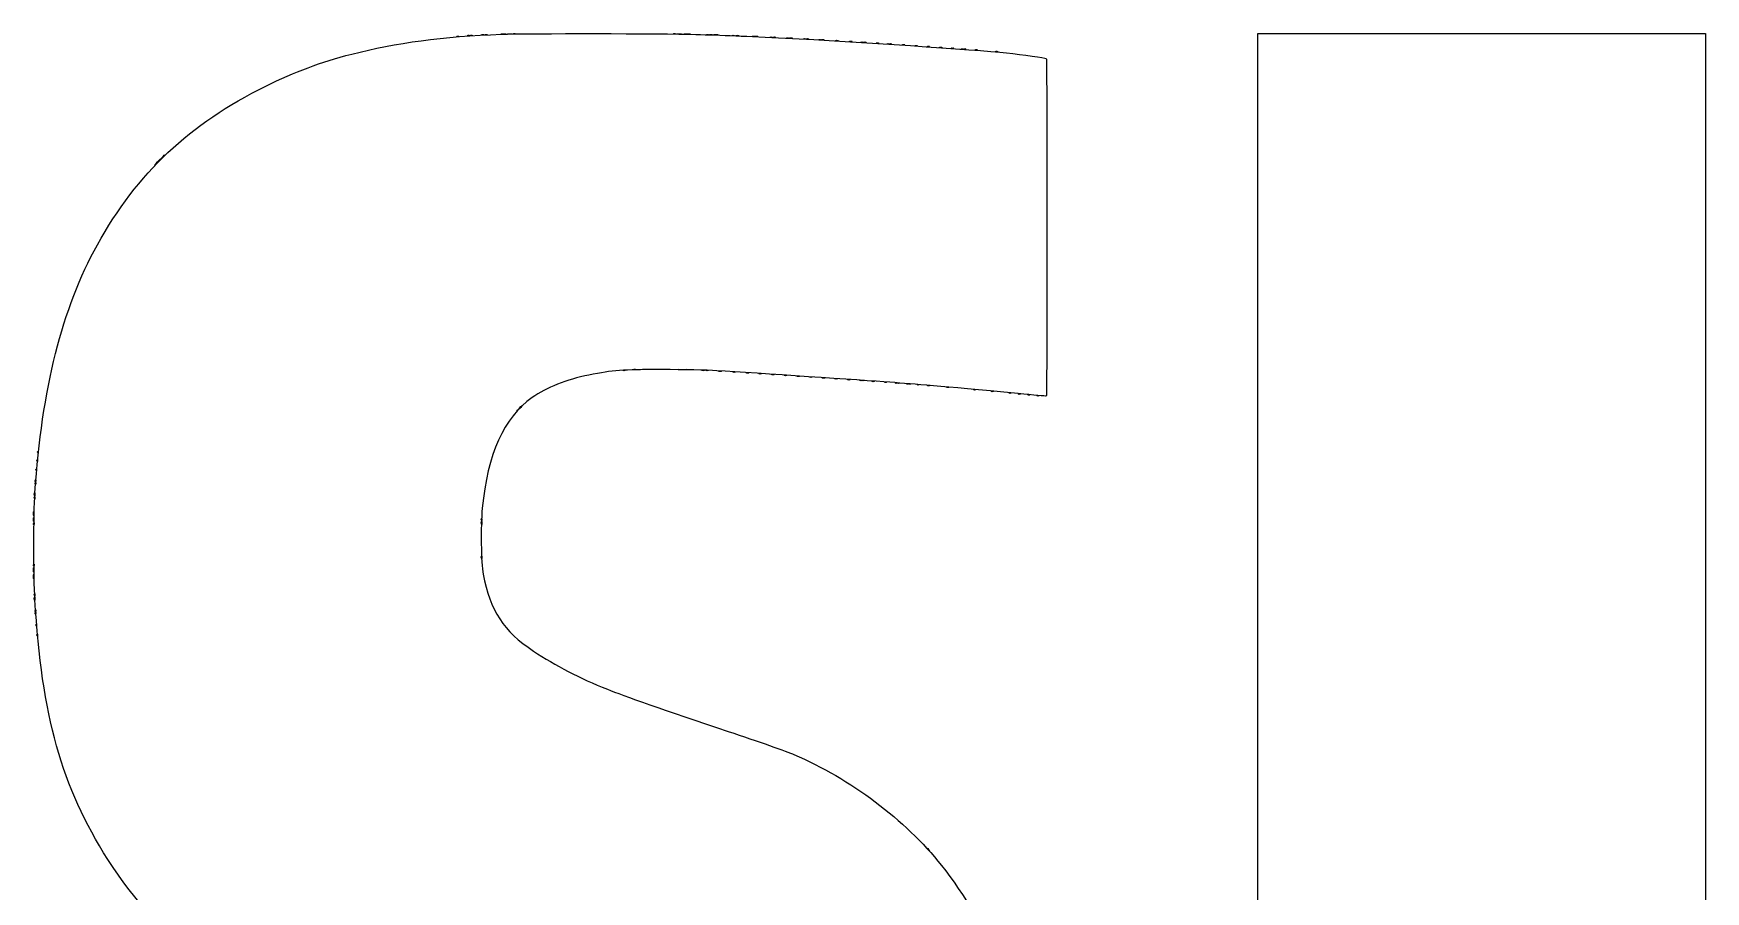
# Model space of a CAD drawing. Header units: millimetres. Extents: x -1349 to 1341, y -2680 to -1380.
# Drawn here: x -1088.2 to -694.7, y -1581.9 to -1380 of the extents above; entities that cross this region are included whole.
import ezdxf

# ---------------------------------------------------------------- set-up
doc = ezdxf.new("R2010")
doc.units = ezdxf.units.MM
doc.layers.get('0').update_dxf_attribs({"linetype": 'CONTINUOUS'})

msp = doc.modelspace()

# ---------------------------------------------------------------- linework, layer by layer
for p, q in [((-974.41, -1468.79), (-973.82, -1468.15)), ((-973.76, -1468.21), (-974.41, -1468.79))]:
    msp.add_line(p, q)
msp.add_lwpolyline([(-694.71, -1584.58), (-694.71, -1789.17), (-747.39, -1789.17), (-800.08, -1789.17), (-800.08, -1584.58), (-800.08, -1379.99), (-747.39, -1379.99), (-694.71, -1379.99)], close=True)
for points in [[(-1013.3, -1384.85), (-1002.91, -1382.15), (-991.78, -1380.68), (-978.08, -1380.19)], [(-988.54, -1380.7), (-988.61, -1380.64), (-988.49, -1380.59), (-988.28, -1380.6)], [(-988.16, -1380.72), (-988.3, -1380.78), (-988.48, -1380.77), (-988.54, -1380.7)], [(-988.28, -1380.6), (-988.05, -1380.61), (-988, -1380.66), (-988.16, -1380.72)], [(-985.96, -1380.51), (-986.03, -1380.44), (-985.91, -1380.39), (-985.7, -1380.4)], [(-985.58, -1380.52), (-985.73, -1380.58), (-985.9, -1380.57), (-985.96, -1380.51)], [(-985.7, -1380.4), (-985.47, -1380.41), (-985.42, -1380.46), (-985.58, -1380.52)], [(-985.37, -1380.51), (-985.43, -1380.44), (-985.32, -1380.39), (-985.11, -1380.4)], [(-984.99, -1380.52), (-985.13, -1380.58), (-985.3, -1380.57), (-985.37, -1380.51)], [(-985.11, -1380.4), (-984.88, -1380.41), (-984.83, -1380.46), (-984.99, -1380.52)], [(-982.69, -1380.32), (-982.83, -1380.26), (-982.72, -1380.22), (-982.44, -1380.22)], [(-982.2, -1380.32), (-982.33, -1380.37), (-982.56, -1380.37), (-982.69, -1380.32)], [(-982.44, -1380.22), (-982.17, -1380.22), (-982.06, -1380.26), (-982.2, -1380.32)], [(-981.9, -1380.32), (-982.03, -1380.27), (-981.92, -1380.22), (-981.65, -1380.22)], [(-981.4, -1380.32), (-981.54, -1380.38), (-981.76, -1380.38), (-981.9, -1380.32)], [(-981.65, -1380.22), (-981.38, -1380.22), (-981.27, -1380.27), (-981.4, -1380.32)], [(-978.13, -1380.13), (-978.37, -1380.08), (-978.17, -1380.05), (-977.68, -1380.05)], [(-977.23, -1380.13), (-977.48, -1380.18), (-977.88, -1380.18), (-978.13, -1380.13)], [(-978.08, -1380.19), (-971.83, -1379.97), (-940.35, -1379.98), (-932.34, -1380.21)], [(-977.68, -1380.05), (-977.19, -1380.05), (-976.99, -1380.08), (-977.23, -1380.13)], [(-976.54, -1380.13), (-976.79, -1380.08), (-976.59, -1380.05), (-976.09, -1380.05)], [(-975.65, -1380.13), (-975.89, -1380.18), (-976.29, -1380.18), (-976.54, -1380.13)], [(-976.09, -1380.05), (-975.6, -1380.05), (-975.4, -1380.08), (-975.65, -1380.13)], [(-975.25, -1380.11), (-975.31, -1380.05), (-975.2, -1380), (-974.99, -1380.01)], [(-974.87, -1380.13), (-975.01, -1380.18), (-975.18, -1380.18), (-975.25, -1380.11)], [(-974.99, -1380.01), (-974.75, -1380.02), (-974.71, -1380.06), (-974.87, -1380.13)], [(-937.54, -1380.11), (-937.61, -1380.05), (-937.49, -1380), (-937.28, -1380.01)], [(-937.16, -1380.13), (-937.31, -1380.18), (-937.48, -1380.18), (-937.54, -1380.11)], [(-937.28, -1380.01), (-937.05, -1380.02), (-937, -1380.06), (-937.16, -1380.13)], [(-936.65, -1380.13), (-936.9, -1380.08), (-936.7, -1380.05), (-936.21, -1380.05)], [(-935.76, -1380.13), (-936.01, -1380.18), (-936.41, -1380.18), (-936.65, -1380.13)], [(-936.21, -1380.05), (-935.72, -1380.05), (-935.52, -1380.08), (-935.76, -1380.13)], [(-934.97, -1380.13), (-935.27, -1380.09), (-934.98, -1380.05), (-934.32, -1380.05)], [(-933.78, -1380.14), (-934.14, -1380.18), (-934.67, -1380.18), (-934.97, -1380.13)], [(-934.32, -1380.05), (-933.67, -1380.05), (-933.42, -1380.09), (-933.78, -1380.14)], [(-932.34, -1380.21), (-926.46, -1380.38), (-920.19, -1380.64), (-911.2, -1381.09)], [(-929.8, -1380.31), (-929.87, -1380.24), (-929.75, -1380.2), (-929.54, -1380.21)], [(-929.42, -1380.33), (-929.57, -1380.38), (-929.74, -1380.38), (-929.8, -1380.31)], [(-929.54, -1380.21), (-929.31, -1380.21), (-929.27, -1380.26), (-929.42, -1380.33)], [(-929.12, -1380.32), (-929.25, -1380.26), (-929.09, -1380.22), (-928.77, -1380.23)], [(-928.52, -1380.33), (-928.72, -1380.38), (-928.98, -1380.37), (-929.12, -1380.32)], [(-928.77, -1380.23), (-928.44, -1380.23), (-928.33, -1380.28), (-928.52, -1380.33)], [(-928.02, -1380.32), (-928.21, -1380.27), (-928.01, -1380.24), (-927.58, -1380.24)], [(-927.23, -1380.33), (-927.48, -1380.38), (-927.84, -1380.37), (-928.02, -1380.32)], [(-927.58, -1380.24), (-927.14, -1380.24), (-926.98, -1380.28), (-927.23, -1380.33)], [(-923.76, -1380.52), (-923.89, -1380.46), (-923.78, -1380.42), (-923.51, -1380.42)], [(-923.26, -1380.52), (-923.4, -1380.57), (-923.62, -1380.57), (-923.76, -1380.52)], [(-923.51, -1380.42), (-923.24, -1380.42), (-923.12, -1380.46), (-923.26, -1380.52)], [(-922.86, -1380.52), (-923.05, -1380.47), (-922.9, -1380.43), (-922.52, -1380.43)], [(-922.17, -1380.52), (-922.36, -1380.57), (-922.67, -1380.57), (-922.86, -1380.52)], [(-922.52, -1380.43), (-922.13, -1380.43), (-921.98, -1380.47), (-922.17, -1380.52)], [(-919.09, -1380.71), (-919.15, -1380.64), (-919.04, -1380.59), (-918.83, -1380.6)], [(-918.71, -1380.72), (-918.85, -1380.78), (-919.02, -1380.77), (-919.09, -1380.71)], [(-918.83, -1380.6), (-918.6, -1380.61), (-918.55, -1380.66), (-918.71, -1380.72)], [(-918.4, -1380.71), (-918.54, -1380.66), (-918.38, -1380.62), (-918.05, -1380.62)], [(-917.81, -1380.72), (-918, -1380.77), (-918.27, -1380.77), (-918.4, -1380.71)], [(-918.05, -1380.62), (-917.72, -1380.63), (-917.61, -1380.67), (-917.81, -1380.72)], [(-914.83, -1380.92), (-914.96, -1380.86), (-914.85, -1380.82), (-914.58, -1380.82)], [(-914.33, -1380.92), (-914.47, -1380.97), (-914.69, -1380.97), (-914.83, -1380.92)], [(-914.58, -1380.82), (-914.31, -1380.82), (-914.19, -1380.86), (-914.33, -1380.92)], [(-914.03, -1380.91), (-914.17, -1380.86), (-914.06, -1380.81), (-913.78, -1380.81)], [(-913.54, -1380.91), (-913.67, -1380.97), (-913.9, -1380.97), (-914.03, -1380.91)], [(-913.78, -1380.81), (-913.51, -1380.81), (-913.4, -1380.86), (-913.54, -1380.91)], [(-911.2, -1381.09), (-894.86, -1381.91), (-866.47, -1383.81), (-859.21, -1384.56)], [(-910.95, -1381.1), (-911.02, -1381.04), (-910.9, -1380.99), (-910.69, -1381)], [(-910.57, -1381.12), (-910.72, -1381.18), (-910.89, -1381.17), (-910.95, -1381.1)], [(-910.69, -1381), (-910.46, -1381.01), (-910.41, -1381.05), (-910.57, -1381.12)], [(-910.27, -1381.11), (-910.4, -1381.06), (-910.24, -1381.02), (-909.92, -1381.02)], [(-909.92, -1381.02), (-909.59, -1381.02), (-909.48, -1381.07), (-909.67, -1381.12)], [(-1033.54, -1392.39), (-1026.58, -1388.96), (-1020.67, -1386.75), (-1013.3, -1384.85)], [(-909.67, -1381.12), (-909.86, -1381.17), (-910.13, -1381.17), (-910.27, -1381.11)], [(-906.98, -1381.3), (-907.05, -1381.24), (-906.93, -1381.19), (-906.72, -1381.2)], [(-906.6, -1381.32), (-906.75, -1381.37), (-906.92, -1381.37), (-906.98, -1381.3)], [(-906.72, -1381.2), (-906.49, -1381.21), (-906.45, -1381.25), (-906.6, -1381.32)], [(-906.29, -1381.31), (-906.43, -1381.26), (-906.32, -1381.21), (-906.05, -1381.21)], [(-905.8, -1381.31), (-905.93, -1381.37), (-906.16, -1381.37), (-906.29, -1381.31)], [(-906.05, -1381.21), (-905.77, -1381.21), (-905.66, -1381.26), (-905.8, -1381.31)], [(-903.41, -1381.5), (-903.48, -1381.43), (-903.36, -1381.39), (-903.15, -1381.4)], [(-903.03, -1381.52), (-903.17, -1381.57), (-903.35, -1381.57), (-903.41, -1381.5)], [(-903.15, -1381.4), (-902.92, -1381.4), (-902.87, -1381.45), (-903.03, -1381.52)], [(-902.72, -1381.51), (-902.86, -1381.45), (-902.75, -1381.41), (-902.47, -1381.41)], [(-902.23, -1381.51), (-902.36, -1381.56), (-902.59, -1381.56), (-902.72, -1381.51)], [(-902.47, -1381.41), (-902.2, -1381.41), (-902.09, -1381.45), (-902.23, -1381.51)], [(-899.35, -1381.71), (-899.48, -1381.65), (-899.37, -1381.61), (-899.1, -1381.61)], [(-898.85, -1381.71), (-898.99, -1381.76), (-899.21, -1381.76), (-899.35, -1381.71)], [(-899.1, -1381.61), (-898.83, -1381.61), (-898.72, -1381.65), (-898.85, -1381.71)], [(-896.18, -1381.9), (-896.31, -1381.85), (-896.15, -1381.81), (-895.83, -1381.81)], [(-895.58, -1381.91), (-895.77, -1381.96), (-896.04, -1381.96), (-896.18, -1381.9)], [(-895.83, -1381.81), (-895.5, -1381.82), (-895.39, -1381.86), (-895.58, -1381.91)], [(-893.49, -1382.09), (-893.56, -1382.03), (-893.44, -1381.98), (-893.23, -1381.99)], [(-893.11, -1382.11), (-893.25, -1382.17), (-893.42, -1382.16), (-893.49, -1382.09)], [(-893.23, -1381.99), (-893, -1382), (-892.95, -1382.05), (-893.11, -1382.11)], [(-892.8, -1382.1), (-892.94, -1382.05), (-892.82, -1382), (-892.55, -1382)], [(-892.3, -1382.1), (-892.44, -1382.16), (-892.66, -1382.16), (-892.8, -1382.1)], [(-892.55, -1382), (-892.28, -1382), (-892.17, -1382.05), (-892.3, -1382.1)], [(-889.82, -1382.3), (-889.96, -1382.25), (-889.85, -1382.2), (-889.58, -1382.2)], [(-889.33, -1382.3), (-889.46, -1382.36), (-889.69, -1382.36), (-889.82, -1382.3)], [(-889.58, -1382.2), (-889.3, -1382.2), (-889.19, -1382.25), (-889.33, -1382.3)], [(-887.34, -1382.49), (-887.4, -1382.43), (-887.29, -1382.38), (-887.08, -1382.39)], [(-886.96, -1382.51), (-887.1, -1382.56), (-887.27, -1382.56), (-887.34, -1382.49)], [(-887.08, -1382.39), (-886.85, -1382.4), (-886.8, -1382.44), (-886.96, -1382.51)], [(-886.74, -1382.49), (-886.81, -1382.42), (-886.69, -1382.38), (-886.48, -1382.39)], [(-886.36, -1382.51), (-886.51, -1382.56), (-886.68, -1382.56), (-886.74, -1382.49)], [(-886.48, -1382.39), (-886.25, -1382.4), (-886.2, -1382.44), (-886.36, -1382.51)], [(-883.67, -1382.7), (-883.81, -1382.64), (-883.7, -1382.6), (-883.42, -1382.6)], [(-883.18, -1382.7), (-883.31, -1382.75), (-883.54, -1382.75), (-883.67, -1382.7)], [(-883.42, -1382.6), (-883.15, -1382.6), (-883.04, -1382.64), (-883.18, -1382.7)], [(-880.7, -1382.9), (-880.83, -1382.84), (-880.72, -1382.8), (-880.45, -1382.8)], [(-880.2, -1382.9), (-880.34, -1382.95), (-880.56, -1382.95), (-880.7, -1382.9)], [(-880.45, -1382.8), (-880.17, -1382.8), (-880.06, -1382.84), (-880.2, -1382.9)], [(-877.81, -1383.09), (-877.88, -1383.02), (-877.76, -1382.97), (-877.55, -1382.98)], [(-877.43, -1383.1), (-877.58, -1383.16), (-877.75, -1383.15), (-877.81, -1383.09)], [(-877.55, -1382.98), (-877.32, -1382.99), (-877.28, -1383.04), (-877.43, -1383.1)], [(-874.94, -1383.3), (-875.08, -1383.24), (-874.97, -1383.2), (-874.69, -1383.2)], [(-874.44, -1383.3), (-874.58, -1383.35), (-874.8, -1383.35), (-874.94, -1383.3)], [(-874.69, -1383.2), (-874.42, -1383.2), (-874.31, -1383.24), (-874.44, -1383.3)], [(-872.16, -1383.49), (-872.3, -1383.44), (-872.19, -1383.39), (-871.91, -1383.39)], [(-871.67, -1383.49), (-871.8, -1383.55), (-872.03, -1383.55), (-872.16, -1383.49)], [(-871.91, -1383.39), (-871.64, -1383.39), (-871.53, -1383.44), (-871.67, -1383.49)], [(-869.88, -1383.68), (-869.94, -1383.62), (-869.82, -1383.57), (-869.62, -1383.58)], [(-869.5, -1383.7), (-869.64, -1383.76), (-869.81, -1383.75), (-869.88, -1383.68)], [(-869.62, -1383.58), (-869.38, -1383.59), (-869.34, -1383.63), (-869.5, -1383.7)], [(-869.28, -1383.68), (-869.35, -1383.61), (-869.23, -1383.57), (-869.02, -1383.58)], [(-868.9, -1383.7), (-869.04, -1383.75), (-869.21, -1383.75), (-869.28, -1383.68)], [(-869.02, -1383.58), (-868.79, -1383.59), (-868.74, -1383.63), (-868.9, -1383.7)], [(-866.5, -1383.88), (-866.57, -1383.81), (-866.45, -1383.77), (-866.24, -1383.77)], [(-866.12, -1383.89), (-866.27, -1383.95), (-866.44, -1383.94), (-866.5, -1383.88)], [(-866.24, -1383.77), (-866.01, -1383.78), (-865.96, -1383.83), (-866.12, -1383.89)], [(-861.74, -1384.28), (-861.81, -1384.21), (-861.69, -1384.16), (-861.48, -1384.17)], [(-861.36, -1384.29), (-861.5, -1384.35), (-861.67, -1384.34), (-861.74, -1384.28)], [(-861.48, -1384.17), (-861.25, -1384.18), (-861.2, -1384.23), (-861.36, -1384.29)], [(-859.21, -1384.56), (-855.35, -1384.97), (-850.13, -1385.69), (-849.84, -1385.87)], [(-849.84, -1385.87), (-849.64, -1386), (-849.64, -1465.32), (-849.84, -1465.32)], [(-1073.14, -1429.7), (-1063.75, -1412.82), (-1051.45, -1401.22), (-1033.54, -1392.39)], [(-1058.54, -1409.76), (-1057.9, -1409.1), (-1057.32, -1408.57), (-1057.27, -1408.57)], [(-1057.27, -1408.57), (-1057.21, -1408.57), (-1057.7, -1409.1), (-1058.35, -1409.76)], [(-1059.62, -1410.95), (-1059.68, -1410.95), (-1059.19, -1410.41), (-1058.54, -1409.76)], [(-1058.35, -1409.76), (-1058.99, -1410.41), (-1059.57, -1410.95), (-1059.62, -1410.95)], [(-1087.84, -1488.14), (-1086.22, -1463.63), (-1081.43, -1444.6), (-1073.14, -1429.7)], [(-940.18, -1459.07), (-949.87, -1459.07), (-951.63, -1459.2), (-957.49, -1460.37)], [(-949.45, -1459.29), (-949.52, -1459.22), (-949.4, -1459.17), (-949.19, -1459.18)], [(-949.07, -1459.3), (-949.21, -1459.36), (-949.38, -1459.35), (-949.45, -1459.29)], [(-949.19, -1459.18), (-948.96, -1459.19), (-948.91, -1459.24), (-949.07, -1459.3)], [(-946.87, -1459.09), (-946.94, -1459.02), (-946.82, -1458.97), (-946.61, -1458.98)], [(-946.49, -1459.1), (-946.63, -1459.16), (-946.8, -1459.15), (-946.87, -1459.09)], [(-946.61, -1458.98), (-946.38, -1458.99), (-946.33, -1459.04), (-946.49, -1459.1)], [(-946.08, -1459.11), (-946.27, -1459.06), (-946.11, -1459.02), (-945.73, -1459.02)], [(-945.39, -1459.11), (-945.58, -1459.16), (-945.89, -1459.16), (-946.08, -1459.11)], [(-945.73, -1459.02), (-945.35, -1459.02), (-945.19, -1459.06), (-945.39, -1459.11)], [(-927.38, -1459.33), (-929.56, -1459.19), (-935.32, -1459.08), (-940.18, -1459.07)], [(-936.26, -1459.11), (-936.5, -1459.06), (-936.3, -1459.02), (-935.81, -1459.02)], [(-935.36, -1459.11), (-935.61, -1459.16), (-936.01, -1459.16), (-936.26, -1459.11)], [(-935.81, -1459.02), (-935.32, -1459.02), (-935.12, -1459.06), (-935.36, -1459.11)], [(-934.87, -1459.1), (-935.01, -1459.04), (-934.85, -1459), (-934.52, -1459.01)], [(-934.28, -1459.11), (-934.47, -1459.16), (-934.74, -1459.15), (-934.87, -1459.1)], [(-934.52, -1459.01), (-934.19, -1459.01), (-934.08, -1459.06), (-934.28, -1459.11)], [(-930.9, -1459.3), (-931.04, -1459.24), (-930.88, -1459.2), (-930.55, -1459.21)], [(-930.31, -1459.31), (-930.5, -1459.36), (-930.77, -1459.35), (-930.9, -1459.3)], [(-930.55, -1459.21), (-930.23, -1459.21), (-930.12, -1459.25), (-930.31, -1459.31)], [(-929.91, -1459.3), (-930.04, -1459.24), (-929.93, -1459.2), (-929.66, -1459.2)], [(-929.41, -1459.3), (-929.55, -1459.35), (-929.77, -1459.35), (-929.91, -1459.3)], [(-929.66, -1459.2), (-929.39, -1459.2), (-929.28, -1459.24), (-929.41, -1459.3)], [(-886.7, -1462.06), (-893.05, -1461.59), (-917.83, -1459.93), (-927.38, -1459.33)], [(-926.93, -1459.5), (-927.07, -1459.44), (-926.91, -1459.4), (-926.58, -1459.4)], [(-926.34, -1459.5), (-926.53, -1459.55), (-926.8, -1459.55), (-926.93, -1459.5)], [(-926.58, -1459.4), (-926.26, -1459.41), (-926.15, -1459.45), (-926.34, -1459.5)], [(-923.56, -1459.7), (-923.69, -1459.64), (-923.58, -1459.6), (-923.31, -1459.6)], [(-923.06, -1459.7), (-923.2, -1459.75), (-923.42, -1459.75), (-923.56, -1459.7)], [(-923.31, -1459.6), (-923.04, -1459.6), (-922.93, -1459.64), (-923.06, -1459.7)], [(-920.38, -1459.89), (-920.52, -1459.84), (-920.41, -1459.79), (-920.13, -1459.79)], [(-920.13, -1459.79), (-919.86, -1459.79), (-919.75, -1459.84), (-919.89, -1459.89)], [(-957.49, -1460.37), (-962.68, -1461.4), (-967.53, -1463.33), (-970.84, -1465.67)], [(-919.89, -1459.89), (-920.02, -1459.95), (-920.25, -1459.95), (-920.38, -1459.89)], [(-917.41, -1460.09), (-917.54, -1460.04), (-917.43, -1459.99), (-917.16, -1459.99)], [(-916.91, -1460.09), (-917.05, -1460.15), (-917.27, -1460.15), (-917.41, -1460.09)], [(-917.16, -1459.99), (-916.89, -1459.99), (-916.77, -1460.04), (-916.91, -1460.09)], [(-914.43, -1460.29), (-914.57, -1460.24), (-914.45, -1460.19), (-914.18, -1460.19)], [(-913.93, -1460.29), (-914.07, -1460.35), (-914.29, -1460.35), (-914.43, -1460.29)], [(-914.18, -1460.19), (-913.91, -1460.19), (-913.8, -1460.24), (-913.93, -1460.29)], [(-911.45, -1460.49), (-911.59, -1460.43), (-911.48, -1460.39), (-911.2, -1460.39)], [(-910.96, -1460.49), (-911.09, -1460.54), (-911.32, -1460.54), (-911.45, -1460.49)], [(-911.2, -1460.39), (-910.93, -1460.39), (-910.82, -1460.43), (-910.96, -1460.49)], [(-908.48, -1460.69), (-908.61, -1460.63), (-908.5, -1460.59), (-908.23, -1460.59)], [(-907.98, -1460.69), (-908.12, -1460.74), (-908.34, -1460.74), (-908.48, -1460.69)], [(-908.23, -1460.59), (-907.96, -1460.59), (-907.84, -1460.63), (-907.98, -1460.69)], [(-905.5, -1460.89), (-905.64, -1460.83), (-905.52, -1460.79), (-905.25, -1460.79)], [(-905, -1460.89), (-905.14, -1460.94), (-905.36, -1460.94), (-905.5, -1460.89)], [(-905.25, -1460.79), (-904.98, -1460.79), (-904.87, -1460.83), (-905, -1460.89)], [(-902.52, -1461.08), (-902.66, -1461.03), (-902.55, -1460.98), (-902.28, -1460.98)], [(-902.03, -1461.08), (-902.16, -1461.14), (-902.39, -1461.14), (-902.52, -1461.08)], [(-902.28, -1460.98), (-902, -1460.98), (-901.89, -1461.03), (-902.03, -1461.08)], [(-899.55, -1461.28), (-899.68, -1461.23), (-899.57, -1461.18), (-899.3, -1461.18)], [(-899.05, -1461.28), (-899.19, -1461.34), (-899.41, -1461.34), (-899.55, -1461.28)], [(-899.3, -1461.18), (-899.03, -1461.18), (-898.91, -1461.23), (-899.05, -1461.28)], [(-896.57, -1461.48), (-896.71, -1461.43), (-896.59, -1461.38), (-896.32, -1461.38)], [(-896.07, -1461.48), (-896.21, -1461.54), (-896.43, -1461.54), (-896.57, -1461.48)], [(-896.32, -1461.38), (-896.05, -1461.38), (-895.94, -1461.43), (-896.07, -1461.48)], [(-893.69, -1461.67), (-893.75, -1461.6), (-893.64, -1461.56), (-893.43, -1461.56)], [(-893.31, -1461.68), (-893.45, -1461.74), (-893.62, -1461.73), (-893.69, -1461.67)], [(-893.43, -1461.56), (-893.2, -1461.57), (-893.15, -1461.62), (-893.31, -1461.68)], [(-893.09, -1461.67), (-893.16, -1461.6), (-893.04, -1461.55), (-892.83, -1461.56)], [(-892.71, -1461.68), (-892.86, -1461.74), (-893.03, -1461.73), (-893.09, -1461.67)], [(-892.83, -1461.56), (-892.6, -1461.57), (-892.55, -1461.62), (-892.71, -1461.68)], [(-890.82, -1461.88), (-890.95, -1461.82), (-890.84, -1461.78), (-890.57, -1461.78)], [(-890.32, -1461.88), (-890.46, -1461.93), (-890.68, -1461.93), (-890.82, -1461.88)], [(-890.57, -1461.78), (-890.29, -1461.78), (-890.18, -1461.82), (-890.32, -1461.88)], [(-887.93, -1462.07), (-888, -1462), (-887.88, -1461.95), (-887.67, -1461.96)], [(-887.55, -1462.08), (-887.7, -1462.14), (-887.87, -1462.13), (-887.93, -1462.07)], [(-887.67, -1461.96), (-887.44, -1461.97), (-887.4, -1462.02), (-887.55, -1462.08)], [(-856.44, -1464.72), (-875.65, -1462.93), (-880.36, -1462.52), (-886.7, -1462.06)], [(-885.35, -1462.26), (-885.42, -1462.2), (-885.3, -1462.15), (-885.09, -1462.16)], [(-884.97, -1462.28), (-885.12, -1462.34), (-885.29, -1462.33), (-885.35, -1462.26)], [(-885.09, -1462.16), (-884.86, -1462.17), (-884.82, -1462.22), (-884.97, -1462.28)], [(-884.76, -1462.26), (-884.82, -1462.2), (-884.71, -1462.15), (-884.5, -1462.16)], [(-884.38, -1462.28), (-884.52, -1462.34), (-884.69, -1462.33), (-884.76, -1462.26)], [(-884.5, -1462.16), (-884.27, -1462.17), (-884.22, -1462.22), (-884.38, -1462.28)], [(-882.77, -1462.46), (-882.84, -1462.4), (-882.72, -1462.35), (-882.51, -1462.36)], [(-882.39, -1462.48), (-882.54, -1462.53), (-882.71, -1462.53), (-882.77, -1462.46)], [(-882.51, -1462.36), (-882.28, -1462.37), (-882.24, -1462.41), (-882.39, -1462.48)], [(-882.18, -1462.46), (-882.25, -1462.4), (-882.13, -1462.35), (-881.92, -1462.36)], [(-881.8, -1462.48), (-881.94, -1462.53), (-882.11, -1462.53), (-882.18, -1462.46)], [(-881.92, -1462.36), (-881.69, -1462.37), (-881.64, -1462.41), (-881.8, -1462.48)], [(-880.19, -1462.66), (-880.26, -1462.59), (-880.14, -1462.55), (-879.93, -1462.56)], [(-879.81, -1462.68), (-879.96, -1462.73), (-880.13, -1462.73), (-880.19, -1462.66)], [(-879.93, -1462.56), (-879.7, -1462.57), (-879.66, -1462.61), (-879.81, -1462.68)], [(-877.81, -1462.86), (-877.88, -1462.79), (-877.76, -1462.75), (-877.55, -1462.75)], [(-877.43, -1462.87), (-877.58, -1462.93), (-877.75, -1462.92), (-877.81, -1462.86)], [(-877.55, -1462.75), (-877.32, -1462.76), (-877.27, -1462.81), (-877.43, -1462.87)], [(-873.25, -1463.26), (-873.32, -1463.19), (-873.2, -1463.14), (-872.99, -1463.15)], [(-872.87, -1463.27), (-873.01, -1463.33), (-873.18, -1463.32), (-873.25, -1463.26)], [(-872.99, -1463.15), (-872.76, -1463.16), (-872.71, -1463.21), (-872.87, -1463.27)], [(-970.84, -1465.67), (-977.53, -1470.41), (-981.34, -1478.87), (-982.57, -1491.71)], [(-973.82, -1468.15), (-973.28, -1467.55), (-973.12, -1467.41), (-973.12, -1467.56)], [(-973.12, -1467.56), (-973.12, -1467.6), (-973.41, -1467.89), (-973.76, -1468.21)], [(-866.9, -1463.85), (-866.97, -1463.79), (-866.85, -1463.74), (-866.64, -1463.75)], [(-866.52, -1463.87), (-866.66, -1463.92), (-866.83, -1463.92), (-866.9, -1463.85)], [(-866.64, -1463.75), (-866.41, -1463.76), (-866.36, -1463.8), (-866.52, -1463.87)], [(-862.73, -1464.25), (-862.8, -1464.18), (-862.68, -1464.14), (-862.47, -1464.14)], [(-862.35, -1464.26), (-862.5, -1464.32), (-862.67, -1464.31), (-862.73, -1464.25)], [(-862.47, -1464.14), (-862.24, -1464.15), (-862.19, -1464.2), (-862.35, -1464.26)], [(-858.57, -1464.64), (-858.63, -1464.58), (-858.51, -1464.53), (-858.3, -1464.54)], [(-858.18, -1464.66), (-858.33, -1464.72), (-858.5, -1464.71), (-858.57, -1464.64)], [(-858.3, -1464.54), (-858.07, -1464.55), (-858.03, -1464.6), (-858.18, -1464.66)], [(-849.84, -1465.32), (-849.92, -1465.32), (-852.89, -1465.05), (-856.44, -1464.72)], [(-856.38, -1464.84), (-856.45, -1464.78), (-856.33, -1464.73), (-856.12, -1464.74)], [(-856, -1464.86), (-856.15, -1464.92), (-856.32, -1464.91), (-856.38, -1464.84)], [(-856.12, -1464.74), (-855.89, -1464.75), (-855.84, -1464.8), (-856, -1464.86)], [(-854.2, -1465.04), (-854.27, -1464.98), (-854.15, -1464.93), (-853.94, -1464.94)], [(-853.82, -1465.06), (-853.96, -1465.11), (-854.13, -1465.11), (-854.2, -1465.04)], [(-853.94, -1464.94), (-853.71, -1464.95), (-853.66, -1464.99), (-853.82, -1465.06)], [(-852.02, -1465.24), (-852.08, -1465.17), (-851.97, -1465.13), (-851.76, -1465.14)], [(-851.64, -1465.26), (-851.78, -1465.31), (-851.95, -1465.31), (-852.02, -1465.24)], [(-851.76, -1465.14), (-851.53, -1465.15), (-851.48, -1465.19), (-851.64, -1465.26)], [(-1087.16, -1478.65), (-1087.21, -1478.51), (-1087.21, -1478.34), (-1087.14, -1478.27)], [(-1087.04, -1478.53), (-1087.05, -1478.76), (-1087.09, -1478.81), (-1087.16, -1478.65)], [(-1087.14, -1478.27), (-1087.07, -1478.2), (-1087.03, -1478.32), (-1087.04, -1478.53)], [(-1087.55, -1482.82), (-1087.61, -1482.68), (-1087.6, -1482.5), (-1087.54, -1482.44)], [(-1087.43, -1482.7), (-1087.44, -1482.93), (-1087.49, -1482.98), (-1087.55, -1482.82)], [(-1087.54, -1482.44), (-1087.47, -1482.37), (-1087.42, -1482.49), (-1087.43, -1482.7)], [(-1087.35, -1480.64), (-1087.41, -1480.49), (-1087.4, -1480.32), (-1087.34, -1480.26)], [(-1087.23, -1480.52), (-1087.24, -1480.75), (-1087.29, -1480.79), (-1087.35, -1480.64)], [(-1087.34, -1480.26), (-1087.27, -1480.19), (-1087.23, -1480.31), (-1087.23, -1480.52)], [(-1087.75, -1485.4), (-1087.81, -1485.25), (-1087.8, -1485.08), (-1087.74, -1485.02)], [(-1087.75, -1485.99), (-1087.81, -1485.85), (-1087.8, -1485.68), (-1087.74, -1485.61)], [(-1087.63, -1485.28), (-1087.64, -1485.51), (-1087.69, -1485.56), (-1087.75, -1485.4)], [(-1087.63, -1485.87), (-1087.64, -1486.1), (-1087.69, -1486.15), (-1087.75, -1485.99)], [(-1087.74, -1485.02), (-1087.67, -1484.95), (-1087.62, -1485.07), (-1087.63, -1485.28)], [(-1087.74, -1485.61), (-1087.67, -1485.55), (-1087.62, -1485.66), (-1087.63, -1485.87)], [(-1087.84, -1513.24), (-1088.15, -1507.81), (-1088.16, -1492.82), (-1087.84, -1488.14)], [(-1087.95, -1488.68), (-1088, -1488.49), (-1088, -1488.22), (-1087.94, -1488.09)], [(-1087.95, -1489.37), (-1088.01, -1489.22), (-1088, -1489.05), (-1087.93, -1488.99)], [(-1087.85, -1488.44), (-1087.86, -1488.76), (-1087.9, -1488.87), (-1087.95, -1488.68)], [(-1087.83, -1489.25), (-1087.84, -1489.48), (-1087.89, -1489.52), (-1087.95, -1489.37)], [(-1087.94, -1488.09), (-1087.89, -1487.95), (-1087.85, -1488.11), (-1087.85, -1488.44)], [(-1087.93, -1488.99), (-1087.87, -1488.92), (-1087.82, -1489.04), (-1087.83, -1489.25)], [(-1088.15, -1493.35), (-1088.2, -1493.1), (-1088.2, -1492.74), (-1088.15, -1492.55)], [(-1088.15, -1494.73), (-1088.2, -1494.49), (-1088.2, -1494.13), (-1088.15, -1493.94)], [(-1088.15, -1495.52), (-1088.21, -1495.38), (-1088.2, -1495.2), (-1088.13, -1495.14)], [(-1088.15, -1492.55), (-1088.1, -1492.36), (-1088.06, -1492.56), (-1088.06, -1493)], [(-1088.06, -1493), (-1088.07, -1493.44), (-1088.11, -1493.59), (-1088.15, -1493.35)], [(-1088.15, -1493.94), (-1088.1, -1493.75), (-1088.06, -1493.95), (-1088.06, -1494.39)], [(-1088.06, -1494.39), (-1088.07, -1494.83), (-1088.11, -1494.98), (-1088.15, -1494.73)], [(-1088.13, -1495.14), (-1088.07, -1495.07), (-1088.02, -1495.19), (-1088.03, -1495.4)], [(-982.78, -1494.53), (-982.84, -1494.38), (-982.83, -1494.21), (-982.76, -1494.14)], [(-982.78, -1495.43), (-982.83, -1495.23), (-982.83, -1494.97), (-982.77, -1494.83)], [(-982.57, -1491.71), (-982.97, -1495.93), (-982.86, -1504.64), (-982.37, -1507.19)], [(-982.66, -1494.41), (-982.67, -1494.64), (-982.71, -1494.68), (-982.78, -1494.53)], [(-982.68, -1495.18), (-982.68, -1495.51), (-982.73, -1495.62), (-982.78, -1495.43)], [(-982.77, -1494.83), (-982.72, -1494.7), (-982.68, -1494.86), (-982.68, -1495.18)], [(-982.76, -1494.14), (-982.7, -1494.08), (-982.65, -1494.2), (-982.66, -1494.41)], [(-1088.03, -1495.4), (-1088.04, -1495.63), (-1088.08, -1495.68), (-1088.15, -1495.52)], [(-982.77, -1503.47), (-982.83, -1503.33), (-982.83, -1503.11), (-982.77, -1502.97)], [(-982.77, -1502.97), (-982.72, -1502.84), (-982.67, -1502.95), (-982.67, -1503.22)], [(-1088.15, -1505.24), (-1088.21, -1505.1), (-1088.2, -1504.93), (-1088.13, -1504.86)], [(-1088.15, -1506.64), (-1088.2, -1506.4), (-1088.2, -1505.99), (-1088.15, -1505.75)], [(-1088.03, -1505.12), (-1088.04, -1505.35), (-1088.08, -1505.4), (-1088.15, -1505.24)], [(-1088.15, -1505.75), (-1088.11, -1505.5), (-1088.07, -1505.7), (-1088.07, -1506.2)], [(-1088.07, -1506.2), (-1088.07, -1506.69), (-1088.11, -1506.89), (-1088.15, -1506.64)], [(-1088.13, -1504.86), (-1088.07, -1504.8), (-1088.02, -1504.91), (-1088.03, -1505.12)], [(-982.67, -1503.22), (-982.67, -1503.49), (-982.72, -1503.6), (-982.77, -1503.47)], [(-1088.15, -1508.23), (-1088.2, -1507.99), (-1088.2, -1507.58), (-1088.15, -1507.34)], [(-1088.15, -1507.34), (-1088.11, -1507.09), (-1088.07, -1507.29), (-1088.07, -1507.78)], [(-1088.07, -1507.78), (-1088.07, -1508.28), (-1088.11, -1508.48), (-1088.15, -1508.23)], [(-982.37, -1507.19), (-980.73, -1515.76), (-977.53, -1520.66), (-970.54, -1525.29)], [(-1087.95, -1512.19), (-1088.01, -1512.04), (-1088, -1511.87), (-1087.93, -1511.81)], [(-1087.95, -1513.29), (-1088, -1513.1), (-1088, -1512.79), (-1087.95, -1512.6)], [(-1087.83, -1512.07), (-1087.84, -1512.3), (-1087.89, -1512.34), (-1087.95, -1512.19)], [(-1087.95, -1512.6), (-1087.9, -1512.41), (-1087.86, -1512.56), (-1087.86, -1512.94)], [(-1087.86, -1512.94), (-1087.86, -1513.33), (-1087.9, -1513.48), (-1087.95, -1513.29)], [(-1087.93, -1511.81), (-1087.87, -1511.74), (-1087.82, -1511.86), (-1087.83, -1512.07)], [(-1070.67, -1574.36), (-1081.54, -1557.27), (-1086.27, -1540.44), (-1087.84, -1513.24)], [(-1087.75, -1515.96), (-1087.81, -1515.81), (-1087.8, -1515.64), (-1087.74, -1515.58)], [(-1087.75, -1516.55), (-1087.81, -1516.41), (-1087.8, -1516.24), (-1087.74, -1516.17)], [(-1087.63, -1515.84), (-1087.64, -1516.07), (-1087.69, -1516.11), (-1087.75, -1515.96)], [(-1087.63, -1516.43), (-1087.64, -1516.66), (-1087.69, -1516.71), (-1087.75, -1516.55)], [(-1087.74, -1515.58), (-1087.67, -1515.51), (-1087.62, -1515.63), (-1087.63, -1515.84)], [(-1087.74, -1516.17), (-1087.67, -1516.11), (-1087.62, -1516.22), (-1087.63, -1516.43)], [(-1087.55, -1519.33), (-1087.61, -1519.19), (-1087.6, -1519.02), (-1087.54, -1518.95)], [(-1087.43, -1519.21), (-1087.44, -1519.44), (-1087.49, -1519.49), (-1087.55, -1519.33)], [(-1087.54, -1518.95), (-1087.47, -1518.88), (-1087.42, -1519), (-1087.43, -1519.21)], [(-1087.35, -1521.71), (-1087.41, -1521.57), (-1087.4, -1521.4), (-1087.34, -1521.33)], [(-1087.23, -1521.59), (-1087.24, -1521.82), (-1087.29, -1521.87), (-1087.35, -1521.71)], [(-1087.34, -1521.33), (-1087.27, -1521.27), (-1087.23, -1521.38), (-1087.23, -1521.59)], [(-970.54, -1525.29), (-965.37, -1528.71), (-959.6, -1531.7), (-953.14, -1534.29)], [(-953.14, -1534.29), (-949.52, -1535.75), (-939.61, -1539.2), (-924.7, -1544.2)], [(-924.7, -1544.2), (-917.77, -1546.52), (-910.8, -1548.97), (-909.22, -1549.65)], [(-909.22, -1549.65), (-895.88, -1555.34), (-883.12, -1564.92), (-874.52, -1575.71)], [(-877.52, -1572.1), (-877.85, -1571.84), (-877.96, -1571.68), (-877.79, -1571.68)], [(-877.79, -1571.68), (-877.75, -1571.68), (-877.59, -1571.84), (-877.45, -1572.03)], [(-877.45, -1572.03), (-877.2, -1572.34), (-877.21, -1572.35), (-877.52, -1572.1)], [(-1046.84, -1598.66), (-1057.01, -1591.87), (-1064.2, -1584.54), (-1070.67, -1574.36)], [(-874.52, -1575.71), (-869.17, -1582.43), (-863.93, -1591.32), (-860.01, -1600.36)]]:
    msp.add_open_spline(points, degree=3)

doc.saveas('drawing.dxf')
